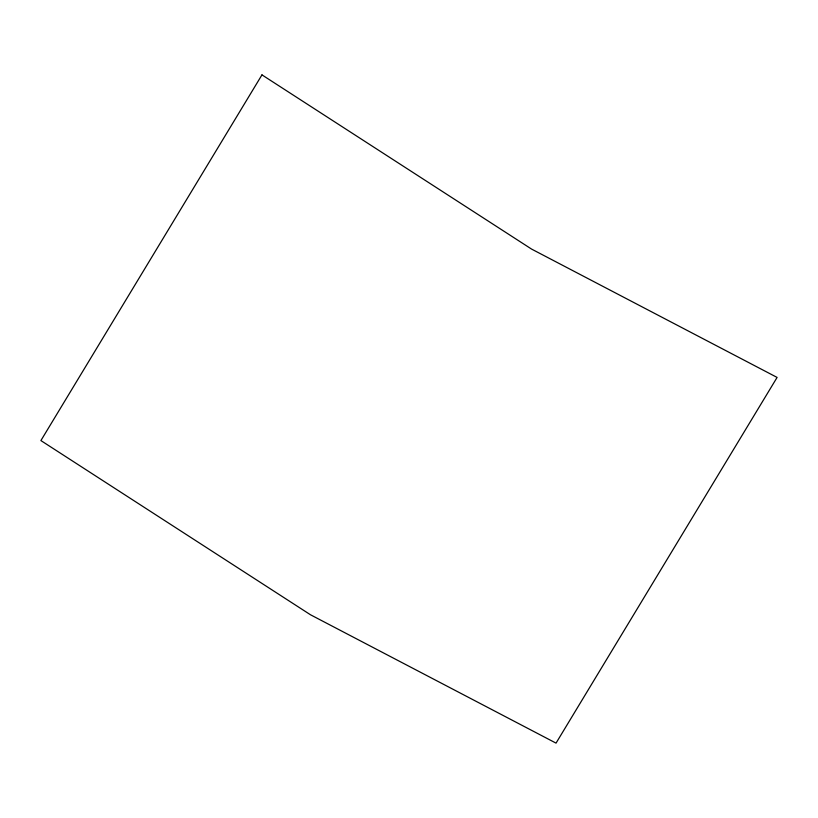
<?xml version="1.0" encoding="UTF-8"?>
<svg xmlns="http://www.w3.org/2000/svg" width="818" height="818" viewBox="0 0 818 818"><rect width="100%" height="100%" fill="white"/><g stroke="black" fill="none" stroke-linecap="round" stroke-linejoin="round"><path stroke-width="1.23" d="M261.964 74.878L40.9 440.575L310.503 614.778L556.035 743.122L777.1 377.425L531.567 249.081L261.964 74.878"/></g></svg>
